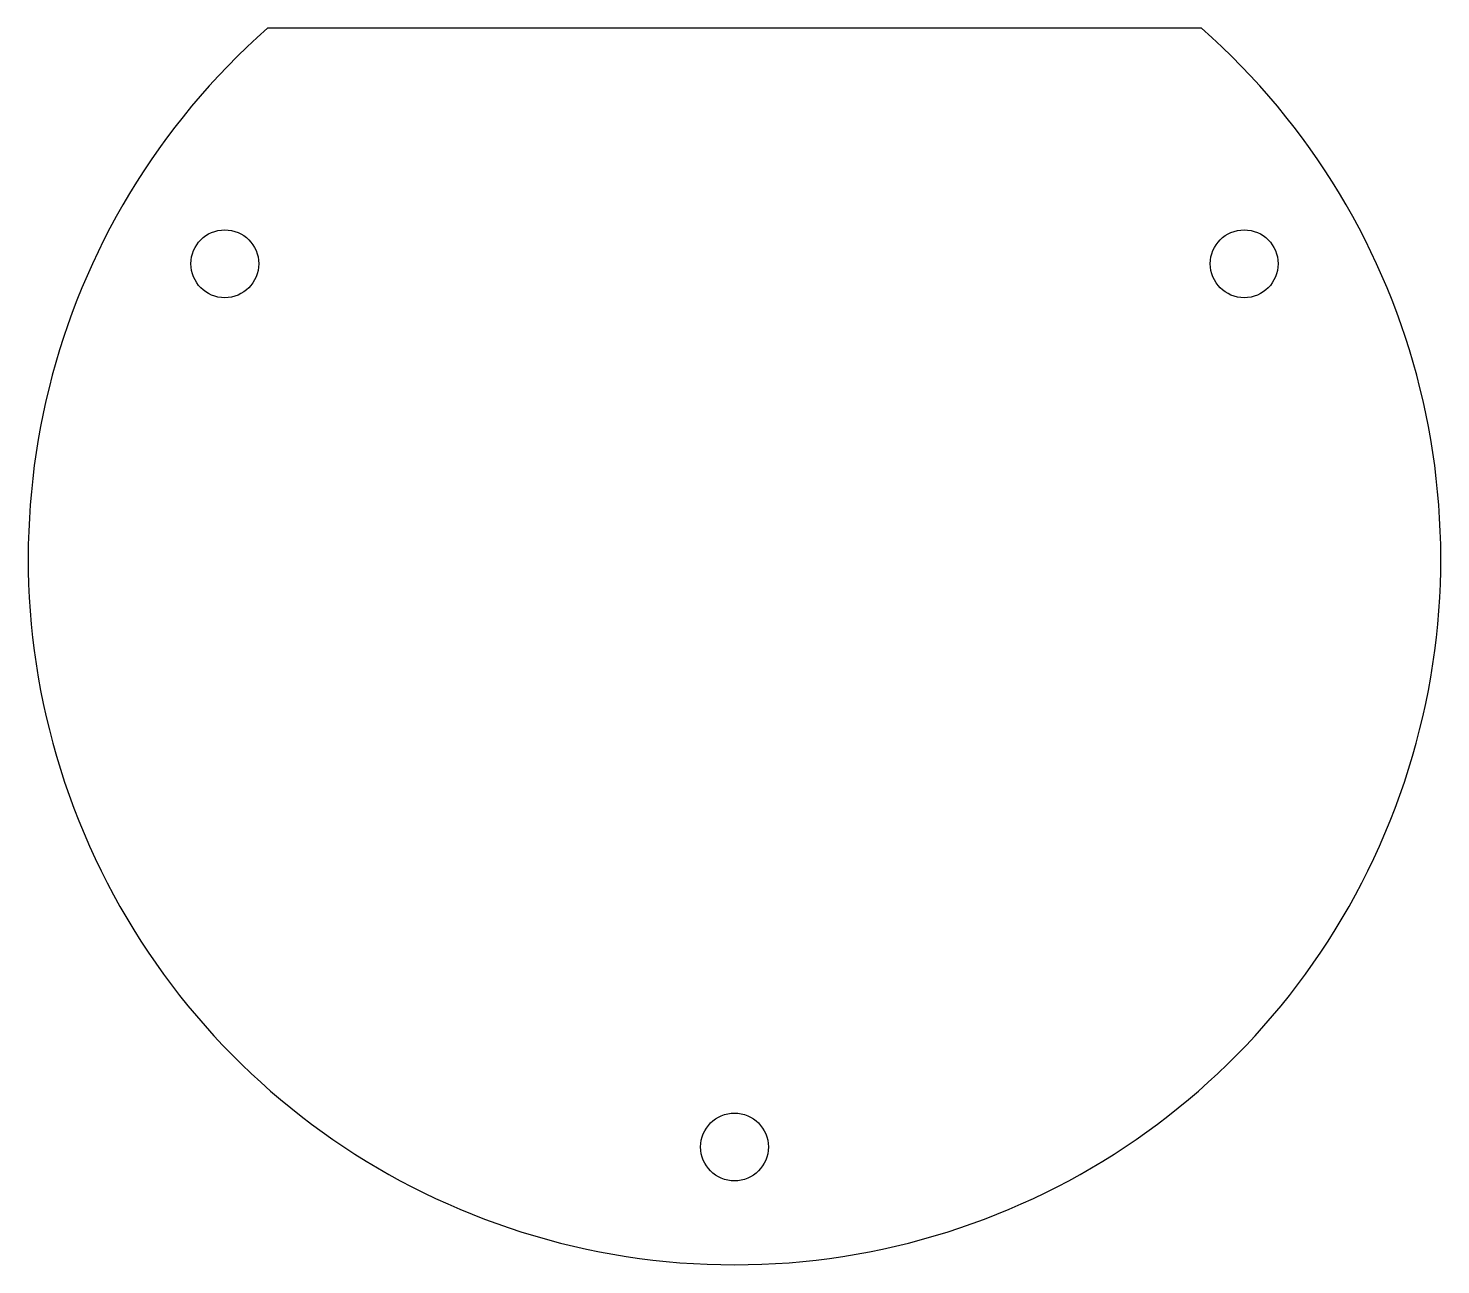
# Model space of a CAD drawing. Header units: inches. Extents: x -1.5 to 1.5, y -1.5 to 1.13.
import ezdxf

# ---------------------------------------------------------------- set-up
doc = ezdxf.new("R2010")
doc.units = ezdxf.units.IN
doc.layers.get('0').update_dxf_attribs({"linetype": 'CONTINUOUS'})

msp = doc.modelspace()

# ---------------------------------------------------------------- linework, layer by layer
msp.add_lwpolyline([(0.9922, 1.125), (-0.9922, 1.125, 2.645751)], format="xyb", close=True)
for centre in [(-1.0825, 0.625), (1.0825, 0.625), (0, -1.25)]:
    msp.add_circle(centre, 0.072)

doc.saveas('drawing.dxf')
